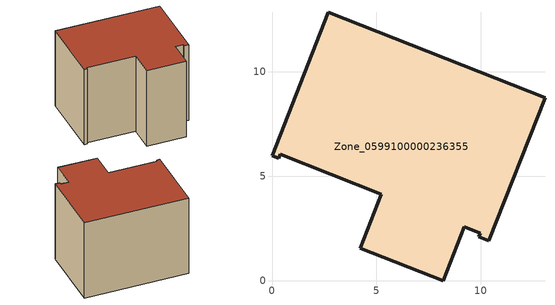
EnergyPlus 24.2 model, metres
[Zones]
Zone_0599100000236355
 floor ground (C_G): 2.7,12.84 13.07,8.76 10.37,1.91 9.91,2.09 9.98,2.28 9.21,2.58 8.19,0 4.23,1.56 5.24,4.14 0.39,6.05 0.32,5.87 0,5.99 z0
 wall outside (C_F): 0.32,5.87 0.39,6.05 5.24,4.14 4.23,1.56 8.19,0 9.21,2.58 9.98,2.28 9.91,2.09 10.37,1.91 13.07,8.76 2.7,12.84 0,5.99 0.32,5.87 z0:8.94
 roof outside (C_R): 10.37,1.91 13.07,8.76 2.7,12.84 0,5.99 0.32,5.87 0.39,6.05 5.24,4.14 4.23,1.56 8.19,0 9.21,2.58 9.98,2.28 9.91,2.09 z8.94
[BUILDING]
Pand.0599100000236355: North Axis=0; Terrain=City; Loads Convergence Tolerance Value=0.04; Temperature Convergence Tolerance Value=0.4; Solar Distribution=FullExterior; Maximum Number of Warmup Days=25; Minimum Number of Warmup Days=1
[Site:Location]
Rotterdam.The.Hague.AP_ZH_NLD Design_Conditions: Latitude=51.96; Longitude=4.45; Time Zone=1; Elevation=-4.5
[SITE:GROUNDTEMPERATURE:BUILDINGSURFACE]
18, 18, 18, 18, 18, 18, 18, 18, 18, 18, 18, 18
[MATERIAL] Thermal Absorptance=0.9; Solar Absorptance=0.7; Visible Absorptance=0.7
Name | Roughness | Thickness | Conductivity | Density | Specific Heat
G.TC.1946-1964 | MediumSmooth | 0.15 | 1 | 540 | 1210
F.TC.1946-1964 | Rough | 0.3 | 0.857143 | 1920 | 840
R.TC.1946-1964 | MediumRough | 0.2 | 0.235294 | 1500 | 1000
[CONSTRUCTION]
C_G: G.TC.1946-1964
C_F: F.TC.1946-1964
C_R: R.TC.1946-1964
[ZONE]
Zone_0599100000236355: Type=1; Multiplier=1; Ceiling Height=Autocalculate; Volume=Autocalculate; Floor Area=autocalculate; Part of Total Floor Area=Yes
[ZONEINFILTRATION:DESIGNFLOWRATE]
Infil_Zone_0599100000236355: Zone or ZoneList or Space or SpaceList=Zone_0599100000236355; Schedule=AlwaysOn; Design Flow Rate Calculation Method=Flow/Area; Flow Rate per Floor Area=0.003; Constant Term Coefficient=1; Temperature Term Coefficient=0; Velocity Term Coefficient=0; Velocity Squared Term Coefficient=0
[HVACTEMPLATE:ZONE:IDEALLOADSAIRSYSTEM]
Zone_0599100000236355: Maximum Heating Supply Air Temperature=50; Minimum Cooling Supply Air Temperature=13; Maximum Heating Supply Air Humidity Ratio=0.0156; Minimum Cooling Supply Air Humidity Ratio=0.0077; Heating Limit=NoLimit; Cooling Limit=NoLimit; Dehumidification Control Type=ConstantSensibleHeatRatio; Cooling Sensible Heat Ratio=0.7; Dehumidification Setpoint=60; Humidification Control Type=None; Humidification Setpoint=30; Outdoor Air Method=None; Outdoor Air Flow Rate per Person=0.00944; Outdoor Air Flow Rate per Zone Floor Area=0; Outdoor Air Flow Rate per Zone=0; Demand Controlled Ventilation Type=None; Outdoor Air Economizer Type=NoEconomizer; Heat Recovery Type=None; Sensible Heat Recovery Effectiveness=0.7; Latent Heat Recovery Effectiveness=0.65
[ZONECONTROL:THERMOSTAT]
ThermostatControl_Zone_0599100000236355: Zone or ZoneList=Zone_0599100000236355; Control Type Schedule=DualSetpointControlType; Control 1=Thermostat_Zone_0599100000236355; Temperature Difference Between Cutout And Setpoint=0
[THERMOSTATSETPOINT:DUALSETPOINT]
Thermostat_Zone_0599100000236355: Heating Setpoint Temperature Schedule=HeatingSetpoint_Zone_0599100000236355; Cooling Setpoint Temperature Schedule=CoolingSetpoint_Zone_0599100000236355
[SCHEDULE:COMPACT]
HeatingSetpoint_Zone_0599100000236355: Through: 12/31, For: AllDays, Until: 24:00, 21
CoolingSetpoint_Zone_0599100000236355: Through: 12/31, For: AllDays, Until: 24:00, 24
DualSetpointControlType: Through: 12/31, For: AllDays, Until: 24:00, 4
AlwaysOn: Through: 12/31, For: AllDays, Until: 24:00, 1
